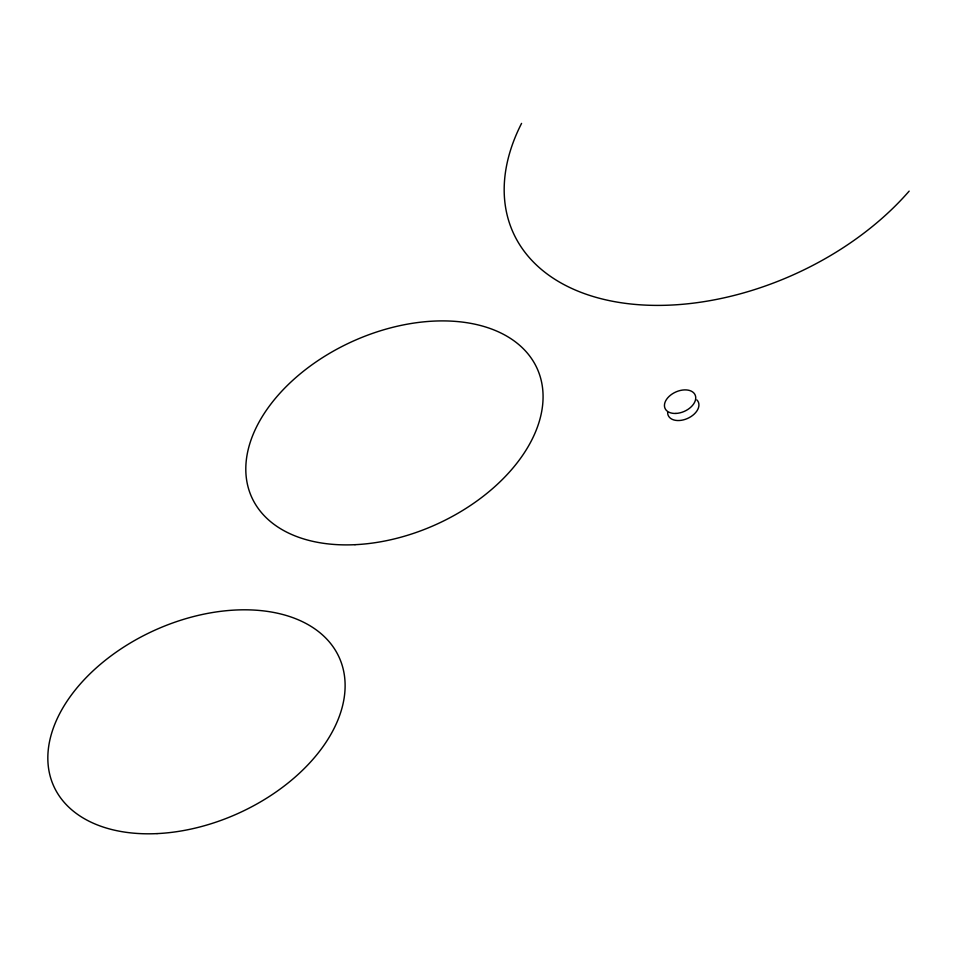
<?xml version="1.0" encoding="UTF-8"?>
<svg xmlns="http://www.w3.org/2000/svg" width="957" height="957" viewBox="0 0 957 957"><rect width="100%" height="100%" fill="white"/><g stroke="black" fill="none" stroke-linecap="round" stroke-linejoin="round"><path stroke-width="1.44" d="M909.15 191.125A238.831 153.527 -24.2 0 1 616.224 301.945A238.831 153.527 -24.2 0 1 521.565 123.393M696.887 399.93A16.484 10.587 -24.2 0 1 687.234 418.592A16.484 10.587 -24.2 0 1 667.639 412.491M354.999 544.689A156.553 100.629 -24.2 0 0 538.265 371.149A156.553 100.629 -24.2 0 0 290.055 382.848A156.553 100.629 -24.2 0 0 354.999 544.689M157.044 833.607A156.553 100.629 -24.2 0 0 340.309 660.067A156.553 100.629 -24.2 0 0 92.087 671.766A156.553 100.629 -24.2 0 0 157.044 833.607M675.953 413.436A16.484 10.587 -24.2 0 0 695.237 395.169A16.484 10.587 -24.2 0 0 669.11 396.401A16.484 10.587 -24.2 0 0 675.953 413.436"/></g></svg>
